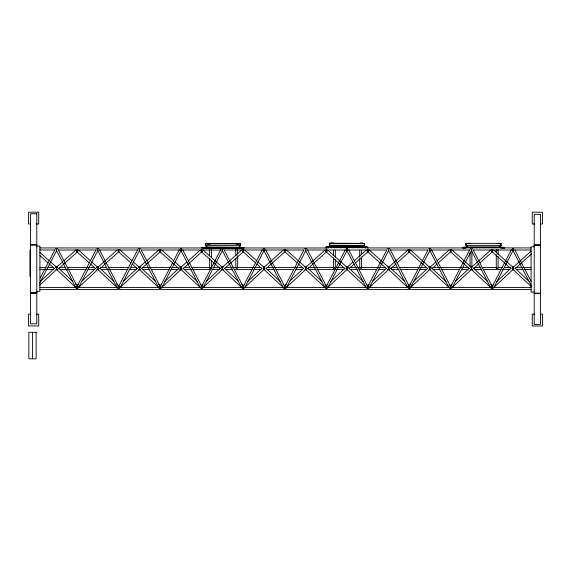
<?xml version="1.0" encoding="UTF-8"?>
<svg xmlns="http://www.w3.org/2000/svg" width="571" height="571" viewBox="0 0 571 571"><rect width="100%" height="100%" fill="white"/><g stroke="black" fill="none" stroke-linecap="round" stroke-linejoin="round"><path stroke-width="0.86" d="M206.409 247.728L206.338 246.265L206.345 247.671L207.137 247.664L207.137 247.243L206.345 247.164M206.416 246.751L206.409 245.851M239.663 246.472L239.727 245.773M330.309 247.329L330.309 246.137M466.807 246.051L466.857 247.107L466.864 245.544M500.182 247.5L500.189 246.315M330.252 246.472L330.245 245.309L330.245 247.264L331.037 247.264M466.857 246.101L466.864 245.758M500.125 246.651L500.182 245.516L500.125 247.443L499.325 247.436L499.325 247.015M206.352 247.043L239.727 247.329L239.663 246.865L239.727 247.3M363.57 245.309L363.627 247.322M330.245 245.28L330.302 246.337M362.771 246.836L362.771 247.264L363.627 246.9M467.656 247.5L466.857 247.5L466.8 246.943M118.418 288.127L119.039 286.285M158.345 287.199L139.517 269.619L139.51 267.792L140.209 267.128M160.03 288.127L160.772 286.307L158.188 283.894M201.649 288.127L202.384 286.307M243.01 288.127L243.753 286.307L241.819 284.494M284.629 288.127L285.364 286.307L283.43 284.494M324.663 287.199L305.835 269.619L306.306 267.007M367.631 288.127L368.374 286.307M409.243 288.127L409.735 286.364M448.763 287.199L430.034 269.726C429.285 269.177 430.199 265.95 430.755 267.585M450.448 288.127L451.183 286.307M492.059 288.127L492.802 286.307M531.344 286.599L513.158 269.619L513.629 267.007M77.028 249.391L77.513 251.468L77.991 250.926M97.727 268.099L97.598 267.185L91.645 261.853M118.233 249.391L118.468 251.069L119.068 251.397M159.844 249.391L160.201 251.304L160.758 251.197M201.456 249.391L201.813 251.304L202.37 251.197M242.825 249.391L243.06 251.069L243.66 251.397M245.038 287.199L263.766 269.726L264.18 267.185L283.344 249.991M284.437 249.391L285.172 251.511L266.007 268.713M286.756 287.199L305.485 269.726L305.899 267.185L325.063 249.991M326.155 249.391L326.519 251.304L327.076 251.197M328.047 287.199L346.768 269.726L347.082 267.307L353.135 261.853M367.446 249.391L367.681 251.069L368.281 251.397M409.057 249.391L409.543 251.468L410.021 250.926M410.856 287.199L429.585 269.726L429.899 267.307L435.944 261.853M450.255 249.391L450.498 251.069L451.097 251.397M452.475 287.199L471.196 269.726L471.61 267.185L490.774 249.991M491.867 249.391L492.109 251.069L492.709 251.397M138.446 267.585C139.01 265.95 139.924 269.177 139.167 269.726L120.445 287.199M221.784 267.007L222.255 269.619L203.426 287.199M369.259 249.991L388.423 267.185L388.665 268.099L388.38 269.726L369.658 287.199M206.409 245.744L206.409 246.144M347.946 267.585C347.389 265.95 346.469 269.177 347.225 269.726L365.947 287.199M512.237 269.783L513.022 268.813L512.851 267.185L493.679 249.991M96.834 267.585C97.391 265.95 98.312 269.177 97.555 269.726L78.834 287.199M139.381 268.813L139.167 269.726M305.699 268.813L304.914 269.783M429.799 268.813L429.014 269.783M388.516 269.155L387.809 269.783M181.885 269.576C180.879 270.704 180.593 266.721 181.828 267.128M55.687 267.321C56.493 266.421 56.95 269.184 56.358 269.726L39.57 285.393M180.115 267.321C180.914 266.421 181.378 269.184 180.779 269.726L162.057 287.199M57.307 269.255C56.272 270.868 56.272 266.643 57.4 267.128M98.505 269.255C97.527 270.754 97.448 267.078 98.498 267.021M140.116 269.255L139.624 269.726M180.129 269.576L180.564 269.847L180.993 268.813L181.235 269.726L181.728 269.255M264.708 269.255C263.731 270.754 263.659 267.078 264.701 267.021M55.894 267.628L62.717 261.853M56.265 269.69L56.572 268.813L57.378 269.783M97.099 267.628L97.598 267.185M138.71 267.628L145.534 261.853M180.322 267.628L187.145 261.853M346.311 267.628L346.811 267.185L347.054 268.099M429.121 267.628L429.62 267.185L429.87 268.099M56.479 250.169L57.393 248.385M76.521 288.662L77.349 287.049M97.634 250.269L98.59 248.385M117.726 288.662L118.689 286.778L99.482 249.82M139.295 250.169L140.202 248.385M159.338 288.662L160.301 286.778L141.094 249.82M180.907 250.169L181.814 248.385M201.035 288.498L201.856 286.885M222.226 250.269L223.254 248.249L243.296 286.749L242.404 288.498M263.838 250.269L264.794 248.385M283.93 288.662L284.893 286.778M305.556 250.269L306.52 248.385M325.734 288.498L326.84 286.364M346.897 250.169L347.803 248.385M367.025 288.498L367.902 286.778L348.695 249.82M388.458 250.269L389.415 248.385M408.636 288.498L409.514 286.778M429.713 250.169L430.62 248.385M449.834 288.498L450.712 286.778L431.505 249.82M471.268 250.269L472.231 248.385M491.445 288.498L492.323 286.778L473.116 249.82M513.843 248.385L512.865 250.305L531.273 285.657M40.163 278.106L54.887 249.82M39.57 283.302L56.75 250.305M96.085 249.82L76.864 286.749L77.149 288.127L77.956 286.307L75.372 283.894M78.32 288.012L97.955 250.305M137.697 249.82L118.475 286.749L118.761 288.127M119.931 288.012L139.567 250.305M160.087 286.749L179.315 249.82M161.543 288.012L181.178 250.305M201.863 285.957L221.498 248.249L222.533 250.269M202.912 288.012L222.547 250.305M243.068 286.749L262.296 249.82M244.524 288.012L264.159 250.305M304.015 249.82L284.786 286.749L285.072 288.127M286.249 288.012L305.885 250.305M326.484 285.957L345.298 249.82M327.533 288.012L347.168 250.305M386.917 249.82L367.688 286.749L368.58 288.498M369.144 288.012L388.78 250.305M409.3 285.957L428.114 249.82M410.349 288.012L429.984 250.305M469.726 249.82L450.505 286.749L451.397 288.498M451.961 288.012L471.596 250.305M511.338 249.82L492.116 286.749L492.402 288.127M493.572 288.012L513.208 250.305M222.983 269.498C221.969 270.154 222.255 267.364 222.968 267.007M306.313 269.498L305.935 269.726M513.636 269.498L513.265 269.726M221.812 267.392C222.876 266.657 222.547 270.261 221.577 269.783M305.142 267.392L305.628 267.307L305.77 268.099M388.044 267.392L388.423 267.185M512.472 267.392L512.851 267.185M117.134 249.991L97.969 267.185L97.841 268.099M98.583 269.783L97.798 268.813L96.984 269.783M140.195 269.783L139.41 268.813M241.733 249.991L222.562 267.185L222.39 268.813M223.175 269.783L222.469 269.155M264.787 269.783L264.002 268.813L263.188 269.783M306.506 269.783L305.721 268.813M347.796 269.783L347.011 268.813L346.197 269.783M407.965 249.991L388.794 267.185L388.623 268.813L389.408 269.783M430.605 269.783L429.82 268.813M472.224 269.783L471.432 268.813L472.017 267.007M531.066 251.176L513.222 267.185L513.051 268.813M513.836 269.783L513.129 269.155M494.086 287.199L512.915 269.619L512.444 267.007M40.37 281.482L54.58 268.227M77.056 285.7L78.348 284.494M81.574 281.482L95.778 268.227M123.186 281.482L137.39 268.227M160.28 285.7L161.572 284.494M164.798 281.482L179.001 268.227M200.999 286.307L202.941 284.494M206.167 281.482L220.37 268.227M243.26 285.7L244.552 284.494M247.778 281.482L261.982 268.227M284.979 285.7L286.271 284.494M289.504 281.482L303.708 268.227M326.269 285.7L327.561 284.494M330.787 281.482L344.991 268.227M369.173 284.494L367.232 286.307L367.974 288.127M372.399 281.482L386.603 268.227M409.079 285.7L411.02 283.894M413.604 281.482L427.807 268.227M451.982 284.494L450.048 286.307L450.783 288.127M455.215 281.482L469.419 268.227M493.601 284.494L491.66 286.307L493.009 288.498M496.827 281.482L511.031 268.227M64.038 260.661L75.936 249.991M58.599 268.713L77.763 251.511M99.804 268.713L118.968 251.511M146.854 260.661L158.752 249.991M141.415 268.713L160.579 251.511M188.466 260.661L200.364 249.991M183.027 268.713L202.191 251.511M224.396 268.713L243.56 251.511M307.726 268.713L326.89 251.511M354.455 260.661L366.354 249.991M349.017 268.713L354.298 263.966M355.626 262.781L368.181 251.511M390.628 268.713L395.917 263.966M397.238 262.781L409.792 251.511M437.265 260.661L449.163 249.991M431.826 268.713L437.115 263.966M438.435 262.781L450.997 251.511M473.438 268.713L478.726 263.966M480.047 262.781L492.609 251.511M515.056 268.713L531.572 253.881M389.201 267.007L388.73 269.619L407.558 287.199M471.896 269.662L471.396 268.841L470.625 269.783M263.552 267.235L264.045 268.099M56.772 267.185L57.271 267.628M97.969 267.185L98.469 267.628M139.581 267.185L140.081 267.628M181.193 267.185L181.692 267.628M222.562 267.185L222.94 267.392M264.18 267.185L264.68 267.628M305.899 267.185L306.399 267.628M347.182 267.185L347.682 267.628M388.794 267.185L389.172 267.392M429.999 267.185L430.498 267.628M513.222 267.185L513.6 267.392M180.779 269.726L180.286 269.255M222.148 269.726L221.776 269.498M118.019 286.307L119.368 288.498M159.63 286.307L160.986 288.498M346.283 267.021L346.961 268.134M346.768 269.726L346.276 269.255M242.618 286.307L243.967 288.498M388.38 269.726L388.009 269.498M429.099 267.021L429.77 268.134M284.337 286.307L285.686 288.498M429.585 269.726L429.085 269.255M471.196 269.726L470.818 269.498M512.808 269.726L512.43 269.498M203.433 248.114C201.998 248.699 201.906 246.993 203.433 247.557M203.818 247.55L201.927 247.571L204.104 247.843M201.891 248.135L203.355 247.821M326.177 247.714L326.177 247.157L326.705 247.157M463.516 247.885L463.516 247.329L464.758 247.329M367.881 247.935L462.36 247.935L464.273 247.885L464.309 247.329L462.346 247.35L462.746 247.6M462.738 247.907L463.88 247.885M328.546 247.15L325.827 247.172L328.004 247.436M367.938 247.978L366.603 247.707L366.625 247.15L367.838 247.172L366.154 247.436M504.493 247.6L502.423 247.322L502.38 247.878L503.094 247.878M203.183 247.571L204.304 247.557M235.83 255.68L235.83 247.971L237.643 247.971L237.643 253.967M237.643 247.971L236.851 247.971M327.083 247.164L328.204 247.157M326.705 247.714L326.434 247.971M365.326 247.436L366.889 247.414L365.868 247.15M367.167 247.429L367.681 247.414L366.896 247.157M333.578 268.313L335.32 268.313L335.32 259.669M241.769 247.835L243.938 247.571L241.968 247.55L241.926 248.107L243.938 248.128M242.646 247.835L243.788 247.814L241.49 247.557M326.669 247.15L327.326 247.15M326.669 247.707L327.326 247.707M366.546 247.436L367.196 247.436M463.88 247.329L462.981 247.593M203.148 248.107L203.818 248.107M242.261 247.843L242.996 247.814L242.311 247.564M327.047 247.707L327.718 247.707M203.576 247.55L204.646 247.557M327.476 247.15L329.717 247.15M203.576 248.107L204.247 248.107M241.426 247.835L242.504 247.843M327.476 247.7L328.147 247.7M365.725 247.436L366.396 247.436M464.023 247.322L465.101 247.329M464.023 247.878L464.701 247.878M209.8 268.72L211.077 268.72M359.916 268.12L361.357 268.12M331.758 243.196C327.433 243.239 337.076 243.182 332.743 243.225M360.915 243.196C356.589 243.239 366.232 243.182 361.9 243.225M238.007 243.624C242.304 243.589 232.062 243.631 237.5 243.596M331.965 243.403C327.811 243.439 337.254 243.389 332.95 243.432M361.122 243.403C356.796 243.439 366.432 243.382 362.107 243.424M204.047 247.55L205.018 247.557M241.055 247.843L242.033 247.843M204.047 248.107L204.711 248.107M364.955 247.436L365.925 247.443M327.947 247.7L328.611 247.7M464.501 247.322L465.472 247.329M464.501 247.878L465.165 247.878M236.187 268.52L237.293 268.52M496.634 268.291L497.748 268.291M204.554 247.55L205.41 247.557M328.453 247.143L329.31 247.15M205.096 247.543L205.817 247.55M364.155 247.436L364.876 247.443M465.551 247.322L466.164 247.322M364.562 247.436L365.419 247.443M466.271 247.329L465.008 247.322M240.255 247.843L241.519 247.85M328.453 247.7L329.096 247.7M328.996 247.7L364.012 247.693M204.554 248.1L205.203 248.107M210.406 247.964C208.022 247.978 213.019 247.957 210.635 247.971M205.096 248.1L205.71 248.1M465.551 247.871L466.164 247.878M240.876 248.399L241.362 248.399M240.37 248.399L240.983 248.406M465.008 247.878L465.65 247.878M30.249 223.982L28.55 223.982L28.55 212.205L38.721 212.205L38.721 223.982L36.18 223.982M534.82 223.982L532.279 223.982L532.279 212.205L542.45 212.205L542.45 223.982L540.751 223.982M329.36 243.196L364.505 243.432L364.505 245.451L329.595 245.451L329.36 243.196L329.595 245.451M465.915 243.374L466.15 245.63L465.915 243.374L500.824 243.374L501.06 245.63L500.824 243.374M329.595 243.432L364.505 243.432M205.467 243.603L205.703 245.858L205.467 243.603L240.37 243.596L240.605 245.858L240.37 243.596M501.06 243.603L500.032 243.374M205.703 243.831L240.605 243.831M30.52 244.538L36.78 244.581M30.52 244.674L36.78 244.624M30.52 244.802L36.78 244.802M30.52 244.952L36.78 244.873M534.22 245.087L540.48 245.095M534.22 245.152L540.48 245.173M329.36 245.216L364.505 245.451M534.22 245.287L540.48 245.223M465.915 245.394L500.824 245.394M534.22 245.352L540.48 245.43M534.22 245.509L540.48 245.509M205.467 245.623L240.37 245.623M36.78 246.094L39.913 246.094L39.913 291.367L36.78 291.367M331.18 246.529L362.742 246.529M363.563 246.865L330.238 246.629M534.22 246.8L531.087 246.8L531.087 292.066L534.22 292.066M364.012 247.136L329.553 247.143M466.8 247.015L500.117 247.043M500.567 247.314L466.107 247.322M329.86 247.45L330.431 247.45M331.294 247.436L362.87 247.443M466.8 247.443L467.592 247.443L467.592 247.015M205.653 247.543L206.231 247.55M206.224 247.543L240.113 247.543M363.741 247.436L364.319 247.443M238.871 247.664L239.663 247.664M239.841 247.843L240.42 247.85M500.567 247.871L466.107 247.871M39.891 247.935L326.376 247.985M503.444 247.593L503.172 247.343L503.187 247.885L530.987 247.935M205.653 248.1L240.677 248.1M211.791 248.406L240.42 248.406M39.891 250.012L55.044 250.012M58.606 250.012L96.042 250.012M99.604 250.012L137.932 250.012M141.494 250.012L179.822 250.012M182.499 250.012L220.82 250.012M224.389 250.012L262.71 250.012M265.387 250.012L303.708 250.012M307.277 250.012L345.598 250.012M348.274 250.012L386.603 250.012M390.164 250.012L427.6 250.012M431.162 250.012L469.49 250.012M473.052 250.012L513.158 250.012M514.942 250.012L530.987 250.012M39.891 267.478L46.13 267.478M47.914 267.478L53.26 267.478M55.937 267.478L57.721 267.478M59.498 267.478L65.744 267.478M67.521 267.478L94.265 267.478M96.934 267.478L98.719 267.478M100.503 267.478L106.741 267.478M108.526 267.478L129.025 267.478M130.809 267.478L136.155 267.478M138.832 267.478L140.616 267.478M142.393 267.478L170.03 267.478M171.807 267.478L178.052 267.478M179.829 267.478L181.614 267.478M184.29 267.478L189.636 267.478M191.421 267.478L211.92 267.478M213.704 267.478L219.942 267.478M225.288 267.478L260.947 267.478M267.185 267.478L302.837 267.478M308.183 267.478L343.842 267.478M346.511 267.478L348.296 267.478M350.08 267.478L385.732 267.478M391.078 267.478L397.323 267.478M399.1 267.478L426.737 267.478M429.406 267.478L431.191 267.478M432.975 267.478L468.627 267.478M473.973 267.478L480.218 267.478M481.995 267.478L496.263 267.478M498.04 267.478L502.501 267.478M504.279 267.478L510.524 267.478M515.87 267.478L531.023 267.478M39.891 269.555L53.26 269.555M55.937 269.555L57.721 269.555M60.39 269.555L86.242 269.555M88.027 269.555L94.265 269.555M96.934 269.555L98.719 269.555M101.395 269.555L127.24 269.555M129.025 269.555L136.155 269.555M138.832 269.555L140.616 269.555M143.285 269.555L149.523 269.555M151.308 269.555L169.137 269.555M170.922 269.555L178.052 269.555M179.829 269.555L181.614 269.555M184.29 269.555L210.135 269.555M211.92 269.555L219.05 269.555M226.18 269.555L232.418 269.555M234.203 269.555L252.032 269.555M253.817 269.555L260.947 269.555M267.185 269.555L274.316 269.555M276.1 269.555L293.922 269.555M295.707 269.555L301.945 269.555M309.075 269.555L316.206 269.555M317.99 269.555L343.842 269.555M350.08 269.555L357.21 269.555M358.995 269.555L376.817 269.555M378.602 269.555L384.84 269.555M391.97 269.555L399.1 269.555M400.885 269.555L417.822 269.555M419.606 269.555L425.845 269.555M432.975 269.555L440.105 269.555M441.89 269.555L459.712 269.555M461.496 269.555L467.735 269.555M470.411 269.555L472.196 269.555M474.865 269.555L481.995 269.555M483.78 269.555L500.717 269.555M502.501 269.555L509.632 269.555M516.762 269.555L523 269.555M524.785 269.555L531.023 269.555M39.891 287.484L76.435 287.484M78.213 287.484L200.321 287.484M202.998 287.484L243.103 287.484M244.888 287.484L283.209 287.484M286.778 287.484L325.099 287.484M327.775 287.484L366.097 287.484M367.881 287.484L407.987 287.484M410.663 287.484L448.992 287.484M450.769 287.484L490.882 287.484M493.551 287.484L530.987 287.484M39.891 289.561L530.987 289.561M30.52 292.659L36.78 292.659M30.52 292.737L36.78 292.737M30.52 292.809L36.78 292.88M30.52 293.009L36.78 293.03M30.52 293.059L36.78 293.073M534.22 293.209L540.48 293.209M534.22 293.287L540.48 293.366M534.22 293.43L540.48 293.494M534.22 293.63L540.48 293.622M30.249 314.178L28.55 314.178L28.55 325.955L38.721 325.955L38.721 314.178L36.18 314.178M534.82 314.178L532.279 314.178L532.279 325.955L542.45 325.955L542.45 314.178L540.751 314.178M497.948 243.374C503.479 243.403 492.602 243.367 497.976 243.403M363.863 247.15L364.576 247.143M500.417 247.329L501.131 247.314M329.296 247.443L330.002 247.436M363.963 247.7L364.576 247.693M500.517 247.878L501.131 247.871M239.97 247.55L240.677 247.543M205.403 247.85L206.11 247.843M236.615 247.971L235.83 247.971M501.224 247.329L503.087 247.343M364.669 247.15L365.626 247.143M500.831 247.329L501.666 247.322M364.277 247.15L366.532 247.164M501.524 247.878L502.18 247.878M328.239 247.443L329.595 247.436M501.031 247.878L501.666 247.871M364.969 247.7L365.626 247.7M364.476 247.7L365.112 247.693M240.377 247.55L241.733 247.55M204.861 247.85L205.703 247.843M203.44 247.828L205.303 247.843M240.577 248.1L241.219 248.1M241.069 248.1L241.733 248.1M501.595 247.329L502.658 247.322M365.433 247.143L366.104 247.143M501.988 247.878L502.658 247.878M327.768 247.443L328.832 247.436M365.433 247.7L366.104 247.7M241.14 247.557L242.211 247.55M203.868 247.843L204.932 247.843M241.533 248.107L242.211 248.107M328.482 247.436L327.34 247.421M365.868 247.7L366.539 247.7M502.815 247.329L504.236 247.593M502.815 247.885L503.993 247.907M366.261 247.15L366.917 247.15M327.611 247.436L326.184 247.172M366.261 247.707L366.917 247.707M203.711 247.843L202.291 247.578M242.361 248.107L243.546 248.128L243.531 247.564M366.896 247.714L367.438 247.728M504.236 247.893L504.636 248.149M367.403 247.164L367.431 247.714M327.226 247.414L326.034 247.971M242.718 247.571L242.732 248.114M491.752 251.397L492.352 251.069L492.587 249.391M450.141 251.397L450.74 251.069L450.976 249.391M408.401 250.926L408.879 251.468L409.364 249.391M367.324 251.397L367.924 251.069L368.167 249.391M325.634 251.197L326.191 251.304L326.548 249.391M242.704 251.397L243.303 251.069L243.546 249.391M200.963 250.926L201.442 251.468L201.934 249.391M159.723 251.397L160.323 251.069L160.565 249.391M118.111 251.397L118.711 251.069L118.946 249.391M76.371 250.926L76.849 251.468L77.335 249.391M470.832 267.007L471.382 268.134M388.016 267.007L388.637 268.841M408.558 286.285L409.171 288.127M305.114 267.007L305.671 268.134M325.741 286.285L327.055 288.662M263.395 267.007L263.952 268.134M491.852 251.511L511.016 268.713M452.068 249.991L471.232 267.185L471.482 268.099M450.241 251.511L469.405 268.713M410.456 249.991L429.62 267.185M408.629 251.511L427.793 268.713M367.424 251.511L386.588 268.713M327.647 249.991L346.811 267.185M325.813 251.511L344.977 268.713M286.356 249.991L305.521 267.185M297.084 262.781L284.529 251.511L285.264 249.391M298.405 263.966L303.693 268.713M244.638 249.991L256.529 260.661M257.856 261.853L263.802 267.185M242.803 251.511L255.365 262.781M256.686 263.966L261.975 268.713M203.026 249.991L222.19 267.185M201.192 251.511L220.363 268.713M161.657 249.991L173.548 260.661M174.876 261.853L180.821 267.185M159.823 251.511L178.994 268.713M120.046 249.991L131.937 260.661M133.257 261.853L139.21 267.185M118.211 251.511L130.766 262.781M132.094 263.966L137.375 268.713M78.427 249.991L90.325 260.661M76.6 251.511L89.155 262.781M90.482 263.966L95.764 268.713M39.87 252.361L49.127 260.661M50.448 261.853L56.393 267.185M40.027 255.665L47.957 262.781M49.277 263.966L54.566 268.713M515.042 268.227L529.246 281.482M473.43 268.227L487.634 281.482M490.86 284.494L492.152 285.7M471.653 269.726L490.375 287.199M431.819 268.227L446.022 281.482M449.249 284.494L450.54 285.7M390.614 268.227L404.818 281.482M408.051 284.494L409.985 286.307M349.002 268.227L363.206 281.482M366.432 284.494L367.724 285.7M307.712 268.227L321.923 281.482M325.149 284.494L327.083 286.307M265.993 268.227L280.197 281.482M264.216 269.726L282.945 287.199M224.382 268.227L238.585 281.482M222.604 269.726L241.326 287.199M183.013 268.227L197.216 281.482M200.45 284.494L201.741 285.7M181.235 269.726L199.957 287.199M141.401 268.227L155.605 281.482M99.789 268.227L113.993 281.482M116.577 283.894L119.161 286.307M98.012 269.726L116.734 287.199M58.585 268.227L72.795 281.482M56.807 269.726L75.536 287.199M201.249 286.364L202.355 288.498M514.735 249.82L531.094 281.246M471.253 250.305L490.889 288.012M429.642 250.305L449.27 288.012M390.307 249.82L409.122 285.957M388.437 250.305L408.072 288.012M346.825 250.305L366.461 288.012M307.405 249.82L326.633 286.749L326.348 288.127L326.12 286.77M305.542 250.305L325.17 288.012M265.686 249.82L284.501 285.957M263.816 250.305L283.452 288.012M222.205 250.305L241.84 288.012M182.706 249.82L201.52 285.957M180.836 250.305L200.471 288.012M139.224 250.305L158.859 288.012M97.612 250.305L117.248 288.012M58.278 249.82L77.506 286.749M56.408 250.305L76.043 288.012M512.23 248.385L513.186 250.269M470.618 248.385L471.575 250.269M428.999 248.385L429.963 250.269M408.957 286.885L409.871 288.662M387.802 248.385L388.765 250.269M346.19 248.385L347.147 250.269M304.9 248.385L305.863 250.269M263.181 248.385L264.087 250.169M180.2 248.385L181.107 250.169M138.589 248.385L139.495 250.169M96.977 248.385L97.884 250.169M77.756 288.498L76.785 286.528M55.772 248.385L56.686 250.169M243.11 286.77L243.353 288.127M201.499 286.77L201.741 288.127M160.13 286.77L160.372 288.127M363.627 246.815L363.57 245.387M500.125 245.694L500.175 246.508M466.807 245.858L466.857 246.515M503.986 247.336L503.986 247.893M502.994 247.322L502.994 247.878M501.802 247.322L501.802 247.871M498.098 249.456L498.098 254.595M498.098 256.308L498.098 268.299M496.285 249.456L496.285 252.025M496.285 254.595L496.285 268.299M471.874 251.197L471.874 267.628M470.069 252.932L470.069 266.764M464.88 247.322L464.88 247.878M463.702 247.329L463.702 247.885M462.731 247.336L462.731 247.893M366.439 247.15L366.439 247.7M365.825 247.15L365.825 247.7M365.247 247.143L365.247 247.7M364.269 243.196L364.269 245.216M362.835 246.9L362.835 247.322M361.543 250.134L361.543 254.416M361.543 256.986L361.543 268.12M359.73 250.134L359.73 256.986M359.73 258.699L359.73 268.12M335.32 250.155L335.32 257.078M333.514 250.155L333.514 255.344M333.514 257.942L333.514 268.32M331.037 246.836L331.101 247.329M328.325 247.143L328.325 247.7M327.754 247.15L327.754 247.707M327.147 247.15L327.147 247.707M242.539 247.55L242.539 248.107M241.347 247.543L241.347 248.1M239.727 247.728L239.663 247.157L238.871 247.243L238.935 247.728M237.643 255.68L237.643 267.671M235.83 258.249L235.83 267.671M211.427 249.698L211.427 257.478M211.427 260.94L211.427 267.856M209.614 249.698L209.614 255.751M209.614 258.342L209.614 267.856M207.202 247.3L207.202 247.728M204.425 247.55L204.425 248.1M203.854 247.55L203.854 248.107M203.247 247.55L203.247 248.107M32.497 332.343L32.497 358.795M29.935 249.948L29.935 276.393M239.67 246.686L239.734 247.1L239.663 246.672M206.566 243.61L210.207 243.617L206.566 243.61M206.766 243.817L210.413 243.817L206.766 243.817M235.923 243.817L239.57 243.817L235.923 243.817M467.014 243.382L470.661 243.389L467.014 243.382M36.78 213.782L30.52 213.782L30.52 323.828L36.78 323.828L36.78 213.782M540.48 214.339L534.22 214.339L534.22 324.378L540.48 324.378L540.48 214.339M36.13 332.343L28.857 332.343L28.857 358.795L36.13 358.795L36.13 332.343"/></g></svg>
